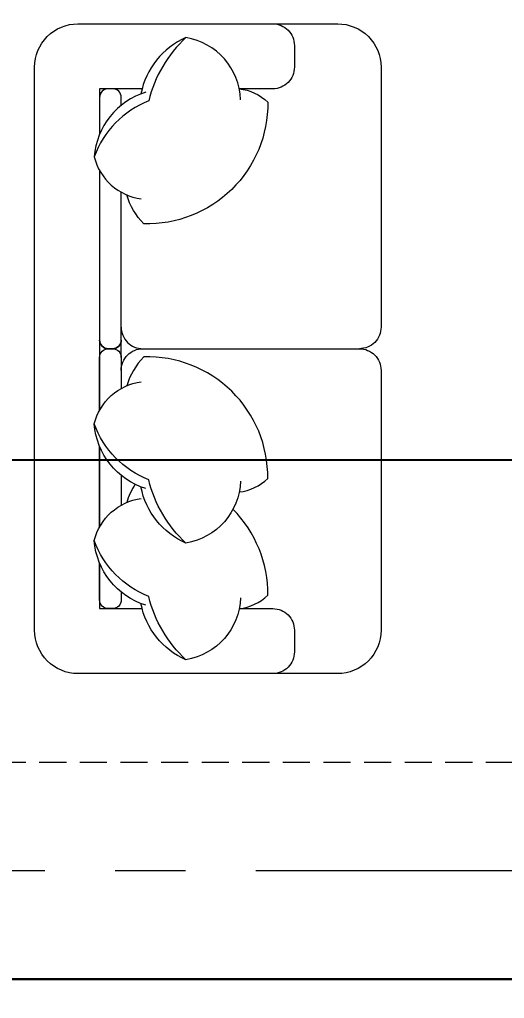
# Model space of a CAD drawing. Header units: centimetres. Extents: x 99002 to 104403, y -55119 to -48358.
# Drawn here: x 101193.5 to 101305.5, y -53451.8 to -53225.8 of the extents above; entities that cross this region are included whole.
import ezdxf

# ---------------------------------------------------------------- set-up
doc = ezdxf.new("R2010")
doc.units = ezdxf.units.CM
doc.header["$LTSCALE"] = 50
doc.header["$MEASUREMENT"] = 0
doc.linetypes.add('AXES', pattern=[2, 1.25, -0.25, 0.25, -0.25])
doc.linetypes.add('CACHE', pattern=[0.375, 0.25, -0.125])
doc.layers.get('0').update_dxf_attribs({"color": 8})
doc.layers.add('AXES', color=10, linetype='AXES')
doc.layers.add('COTE 50ème', color=1, linetype='Continuous')
for name, color, linetype, lineweight in [('BETON CACHE', 4, 'CACHE', 5), ('MACONNERIE COUPE', 7, 'Continuous', 30), ('mobilimi', 8, 'Continuous', 9)]:
    doc.layers.add(name, color=color, linetype=linetype, lineweight=lineweight)
doc.layers.add('FMULT', color=150, linetype='Continuous', plot=False)
doc.styles.add('RS_TXT_50', font='arial.ttf', dxfattribs={"height": 12.5})
doc.dimstyles.new('RS_50CM_LINEAIRE', dxfattribs={"dimscale": 5, "dimtxt": 12.5, "dimasz": 1.5, "dimexe": 1, "dimexo": 2.5, "dimgap": 1, "dimtad": 1, "dimdec": 1, "dimrnd": 0.5, "dimdsep": 46, "dimtxsty": 'RS_TXT_50', "dimblk1": 'ARCHTICK', "dimblk2": 'ARCHTICK', "dimsah": 1, "dimcen": 2.5, "dimdle": 1, "dimclrt": 4, "dimadec": 0, "dimazin": 2, "dimtfac": 1, "dimtdec": 1, "dimtix": 1, "dimtmove": 2, "dimatfit": 3, "dimfxl": 1, "dimtolj": 1, "dimtzin": 0, "dimarcsym": 0})

# ---------------------------------------------------------------- blocks, each defined once
blk = doc.blocks.new('A$Cb79da119')
at = {"layer": 'AXES', "lineweight": 5, "ltscale": 1.3}
blk.add_line((3195, -2560), (-1985, -2560), dxfattribs=at)
blk = doc.blocks.new('_ArchTick')
at = {"color": 0, "linetype": 'ByBlock', "const_width": 0.15}
blk.add_lwpolyline([(-0.5, -0.5), (0.5, 0.5)], dxfattribs=at)
blk = doc.blocks.new('*D1364')
at = {"layer": 'COTE 50ème', "color": 0, "lineweight": -2, "ltscale": 0.5, "transparency": 16777216}
for p, q in [((101164.34, -53348.27), (101164.34, -53322.5)), ((101864.34, -53372.53), (101864.34, -53322.5)), ((101159.34, -53327.5), (101869.34, -53327.5))]:
    blk.add_line(p, q, dxfattribs=at)
at = {"layer": 'Defpoints', "color": 0, "ltscale": 0.5, "transparency": 16777216}
for p in [(101864.34, -53327.5), (101164.34, -53360.77), (101864.34, -53385.03)]:
    blk.add_point(p, dxfattribs=at)
at = {"layer": 'COTE 50ème', "color": 0, "lineweight": -2, "ltscale": 0.5, "transparency": 16777216, "xscale": 7.5, "yscale": 7.5, "zscale": 7.5, "rotation": 180}
blk.add_blockref('_ArchTick', (101164.34, -53327.5), dxfattribs=at)
at = {"layer": 'COTE 50ème', "color": 0, "lineweight": -2, "ltscale": 0.5, "transparency": 16777216, "xscale": 7.5, "yscale": 7.5, "zscale": 7.5}
blk.add_blockref('_ArchTick', (101864.34, -53327.5), dxfattribs=at)
at = {"layer": 'COTE 50ème', "color": 4, "ltscale": 0.5, "transparency": 16777216, "insert": (101514.34, -53316.12), "char_height": 12.5, "attachment_point": 5, "style": 'RS_TXT_50'}
blk.add_mtext('\\A1;700', dxfattribs=at)

msp = doc.modelspace()

# ---------------------------------------------------------------- linework, layer by layer
at = {"layer": 'BETON CACHE', "lineweight": 5, "ltscale": 0.5}
msp.add_lwpolyline([(103229.34, -53397.36), (101029.34, -53397.36), (101029.34, -53447.36), (103229.34, -53447.36)], close=True, dxfattribs=at)
at = {"layer": 'FMULT', "ltscale": 0.5}
for points in [[(101164.34, -53447.36), (101799.34, -53447.36), (101801.84, -53569.36), (101864.34, -53569.36), (101864.34, -53137.36), (101166.75, -53137.36)], [(101054.34, -53447.36), (101054.34, -53737.36), (101799.34, -53737.36), (101799.34, -53447.36)]]:
    msp.add_lwpolyline(points, close=True, dxfattribs=at)
at = {"layer": 'mobilimi'}
for points in [[(101277, -53296.82, -0.414214), (101272, -53301.82, -0.414214), (101277, -53306.82), (101277, -53366.82, -0.414214), (101267, -53376.82), (101207, -53376.82, -0.414214), (101197, -53366.82), (101197, -53236.82, -0.414214), (101207, -53226.82), (101267, -53226.82, -0.414214), (101277, -53236.82), (101277, -53296.82, -0.414214), (101272, -53301.82, -0.414214), (101277, -53306.82)], [(101252, -53226.82, -0.414214), (101257, -53231.82), (101257, -53236.82, -0.414214), (101252, -53241.82), (101244.26, -53241.82)], [(101231.96, -53230, 0.14773), (101223.36, -53244.61, 0.213343), (101210.76, -53257.51, 0.178662)], [(101244.56, -53244.33, 0.356772), (101231.96, -53230, 0.249542), (101221.57, -53242.98, -9.61688)], [(101222.68, -53242.6, 0.306663), (101210.76, -53257.51, 0.30633), (101221.64, -53267.25, -0.872847)], [(101217, -53245.63), (101217, -53243.82, 0.414214), (101215, -53241.82), (101214, -53241.82, 0.414214), (101212, -53243.82)], [(101244.25, -53241.81, -0.165541), (101250.86, -53244.9, -0.425989), (101222.22, -53272.98, -0.121523), (101218.27, -53266.32, 7.115464)], [(101212, -53243.82), (101212, -53252.34, 0.414214)], [(101212, -53260.66), (101212, -53299.82, 0.414214), (101214, -53301.82), (101215, -53301.82, 0.414214), (101217, -53299.82), (101217, -53265.69, 0.414214)], [(101217, -53296.82, 0.414214), (101222, -53301.82)], [(101217, -53296.82, 0.414214), (101222, -53301.82), (101272, -53301.82, 0.414214)], [(101212, -53316.05), (101212, -53303.82, -0.414214), (101214, -53301.82), (101215, -53301.82, -0.414214), (101217, -53303.82), (101217, -53311.01, -0.414214)], [(101217, -53306.82, -0.414214), (101222, -53301.82)], [(101217, -53306.82, -0.414214), (101222, -53301.82), (101272, -53301.82, -0.414214)], [(101244.25, -53334.89, 0.165541), (101250.86, -53331.8, 0.425989), (101222.22, -53303.72, 0.121523), (101218.27, -53310.39, -7.115464)], [(101222.68, -53334.11, -0.306663), (101210.76, -53319.19, -0.30633), (101221.64, -53309.45, 0.872847)], [(101231.96, -53346.7, -0.14773), (101223.36, -53332.09, -0.213343), (101210.76, -53319.19, -0.178662)], [(101212, -53342.98), (101212, -53324.37, -0.414214)], [(101217, -53331.07), (101217, -53337.95, -0.414214)], [(101220.22, -53333.13, 0.071865), (101218.27, -53337.32, -7.115464)], [(101244.56, -53332.37, -0.356772), (101231.96, -53346.7, -0.249542), (101221.57, -53333.72, 9.61688)], [(101222.68, -53361.04, -0.306663), (101210.76, -53346.13, -0.30633), (101221.64, -53336.39, 0.872847)], [(101244.25, -53361.83, 0.165541), (101250.86, -53358.74, 0.200231), (101242.81, -53338.89, 0.121523)], [(101231.96, -53373.64, -0.14773), (101223.36, -53359.02, -0.213343), (101210.76, -53346.13, -0.178662)], [(101212, -53359.82), (101212, -53351.3, -0.414214)], [(101212, -53351.3), (101212, -53361.82), (101221.83, -53361.82, -0.414214)], [(101217, -53358), (101217, -53359.82, -0.414214), (101215, -53361.82), (101214, -53361.82, -0.414214), (101212, -53359.82)], [(101244.56, -53359.31, -0.356772), (101231.96, -53373.64, -0.249542), (101221.57, -53360.65, 9.61688)], [(101244.26, -53361.82), (101252, -53361.82, -0.414214), (101257, -53366.82), (101257, -53371.82, -0.414214), (101252, -53376.82)]]:
    msp.add_lwpolyline(points, format="xyb", dxfattribs=at)
for points in [[(101221.83, -53241.82), (101212, -53241.82), (101212, -53252.34)], [(101212, -53260.66), (101212, -53316.05)], [(101212, -53324.37), (101212, -53342.98)]]:
    msp.add_lwpolyline(points, dxfattribs=at)
msp.add_lwpolyline([(101212, -53299.82), (101212, -53303.82, -0.414214), (101214, -53301.82), (101215, -53301.82, -0.414214), (101217, -53303.82), (101217, -53299.82, -0.414214), (101215, -53301.82), (101214, -53301.82, -0.414214)], format="xyb", close=True, dxfattribs=at)

# ---------------------------------------------------------------- block references
at = {"layer": 'MACONNERIE COUPE', "lineweight": 5, "ltscale": 0.5}
msp.add_blockref('A$Cb79da119', (101124.34, -50862.36), dxfattribs=at)

# ---------------------------------------------------------------- dimensions: what is measured, and where the dimension line sits
at = {"layer": 'COTE 50ème', "ltscale": 0.5}
dim = msp.add_linear_dim(base=(101864.34, -53327.5), p1=(101164.34, -53360.77), p2=(101864.34, -53385.03), dimstyle='RS_50CM_LINEAIRE', dxfattribs=at)
dim.commit()
dim.dimension.update_dxf_attribs({"geometry": '*D1364', "text_midpoint": (101514.34, -53316.12)})

doc.saveas('drawing.dxf')
